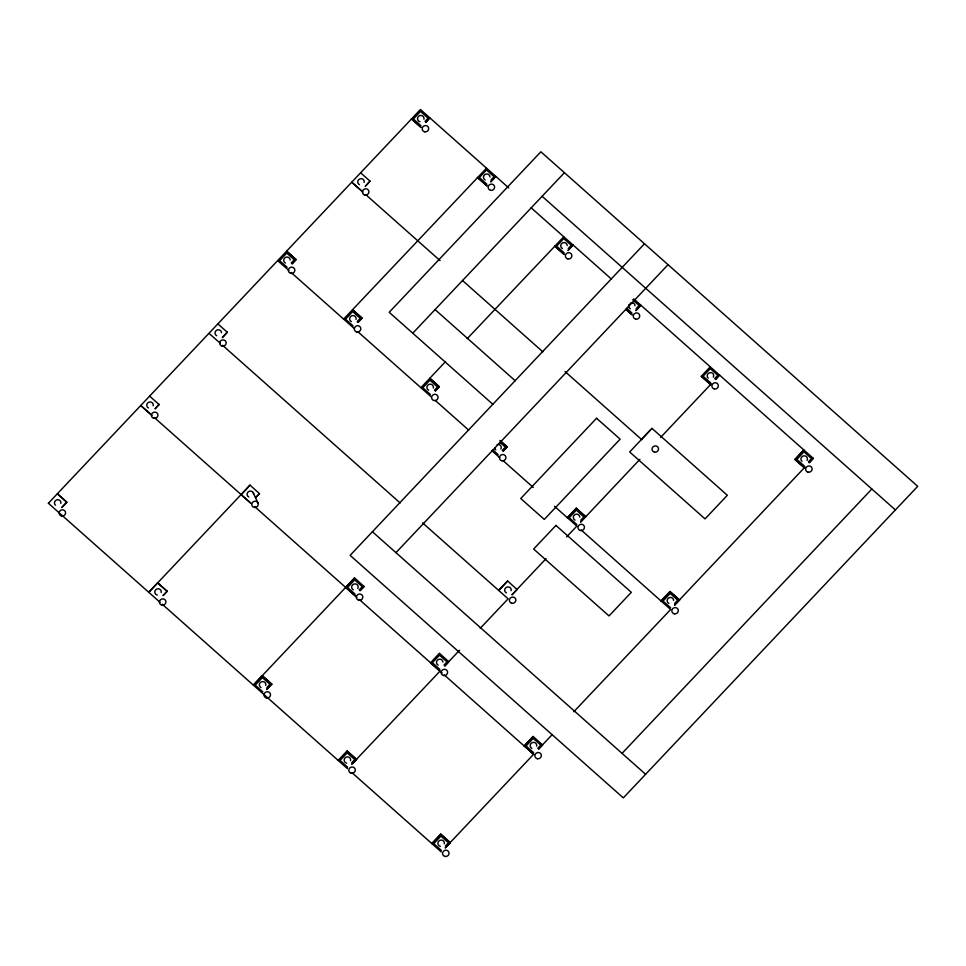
<?xml version="1.0" encoding="UTF-8"?>
<svg xmlns="http://www.w3.org/2000/svg" width="966" height="966" viewBox="0 0 966 966"><rect width="100%" height="100%" fill="white"/><g stroke="black" fill="none" stroke-linecap="round" stroke-linejoin="round"><path stroke-width="1.45" d="M48.3 503.346L420.427 109.496L508.768 187.923M291.225 263.006L294.28 259.769L286.745 253.08L279.609 260.627L287.144 267.316M425.04 121.378L428.095 118.142L420.56 111.452L413.424 119.011L420.959 125.701M61.824 507.367L66.775 502.127L57.356 493.759L66.859 502.296L61.896 507.536M155.128 408.618L159.088 404.416L155.212 408.787M222.385 337.436L227.336 332.195L222.458 337.605M292.07 263.682L296.031 259.492L286.612 251.124L296.115 259.661L292.155 263.851M366.126 185.315L370.087 181.113L365.208 186.535M425.885 122.066L429.846 117.864L425.958 122.235M357.166 321.545L360.221 318.309L352.687 311.62L345.55 319.178L353.085 325.868M490.982 179.93L494.037 176.693L486.502 169.992L479.365 177.551L486.9 184.24M358.012 322.233L361.984 318.031L352.566 309.663L362.057 318.2L358.096 322.403M490.837 181.656L495.8 176.404L490.921 181.825M255.543 497.852L259.504 493.662L250.001 485.125L148.764 592.279L157.687 582.836L167.19 591.361L163.218 595.563M250.508 502.936L241.162 494.737L250.001 485.125M163.145 595.394L167.106 591.192M255.459 497.683L259.504 493.662M412.76 333.198L564.41 172.697M445.58 361.562L420.898 387.692M467.17 338.704L563.709 236.803M434.422 390.131L437.477 386.895L429.942 380.206L422.806 387.752L430.341 394.442M568.237 248.504L571.292 245.267L563.758 238.578L556.621 246.137L564.156 252.826M435.268 390.807L439.24 386.617L429.81 378.249L439.313 386.786L435.352 390.976M568.093 250.23L573.043 244.99L568.177 250.411M644.491 243.782L350.103 555.353L623.312 797.892L917.7 486.321L540.863 151.783L389.201 312.284L492.829 404.283M266.809 689.458L271.772 684.206L262.269 675.681L253.346 685.111L354.582 577.97L364.085 586.507L360.125 590.697M345.743 587.582L354.582 577.97L345.659 587.413L355.09 595.78M266.882 687.55L269.937 684.314L262.402 677.625L255.266 685.184L262.8 691.873M359.195 589.852L362.25 586.616L354.715 579.926L347.579 587.473L355.114 594.162M266.737 689.289L271.688 684.037M360.04 590.528L364.085 586.507M395.951 552.661L668.037 264.684M502.272 450.361L505.339 447.125L499.953 442.343M636.087 308.746L639.154 305.51L632.694 299.774M503.129 451.05L507.09 446.847L500.811 441.269M635.942 310.472L640.905 305.232L636.026 310.641M503.201 451.219L507.09 446.847M507.609 581.001L498.685 590.443L507.609 581.001L517.112 589.538L512.161 594.778M576.231 508.225L567.38 517.836L576.231 508.225L585.722 516.762L576.304 508.394M352.59 763.671L356.563 759.481L347.06 750.944L338.136 760.387M351.66 764.408L439.953 671.213L430.534 662.857L439.373 653.233L448.876 661.77L444.915 665.972M701.292 376.293L710.71 384.661L701.292 376.293L710.215 366.851M580.832 520.106L583.887 516.87L576.352 510.181L569.216 517.728L576.75 524.417M351.672 762.826L354.727 759.59L347.192 752.9L340.056 760.447L347.591 767.137M443.986 665.115L447.041 661.879L439.506 655.19L432.37 662.748L439.904 669.438M714.743 378.563L717.798 375.327L710.264 368.638L703.127 376.185L710.662 382.874M580.687 521.833L585.65 516.581M444.831 665.803L459.526 650.251M480.211 628.359L508.128 598.811L422.661 522.944M512.077 594.609L546.056 558.662M566.571 536.963L576.823 526.108M580.771 522.002L639.915 459.333M660.599 437.441L711.278 383.804M715.42 379.421L719.549 375.05L715.673 379.421M440.798 834.165L431.874 843.596L440.798 834.165L450.301 842.69L445.338 847.943M538.654 749.181L542.614 744.991L533.123 736.454L524.2 745.897L533.703 754.434L444.348 675.005M670.054 591.518L661.142 600.961L670.054 591.518L679.557 600.055L674.606 605.308M794.958 459.345L803.869 449.902L795.03 459.514L804.449 467.882L795.03 459.514M524.272 746.066L533.123 736.454M445.411 846.035L448.465 842.799L440.931 836.109L433.794 843.668L441.329 850.358M537.724 748.336L540.779 745.1L533.244 738.41L526.108 745.957L533.643 752.647M674.666 603.4L677.721 600.164L670.187 593.474L663.05 601.033L670.585 607.723M808.482 461.784L811.537 458.548L804.002 451.846L796.865 459.405L804.4 466.095M445.398 847.617L533.618 754.265M538.569 749.012L552.154 734.643M573.768 711.761L670.633 609.498L581.278 530.068M674.522 605.127L805.016 467.025M809.158 462.642L813.3 458.258L809.411 462.629M622.056 753.371L871.839 489.013M542.107 196.291L895.397 509.927M531.155 207.799L611.454 279.089M633.708 298.844L813.372 458.439M626.632 308.275L632.005 313.056M626.753 310.026L632.066 314.844L625.775 309.265M370.171 181.282L360.741 172.926M362.926 192.113L351.745 182.188L361.163 190.556M366.271 195.096L440.085 260.615M462.473 280.49L542.771 351.781M565.05 371.56L641.75 439.639M435.062 309.591L515.132 380.689M499.845 440.52L507.174 447.017M670.138 591.699L679.557 600.055M492.817 449.902L498.202 454.684M288.87 270.492L277.773 260.735M291.104 272.472L353.713 328.054M358.193 332.026L430.884 396.567M435.328 400.504L468.655 430.087M491.887 450.711L499.808 457.751M503.165 460.722L533.292 487.468M554.496 506.293L576.726 526.023M227.421 332.364L218.002 323.996M220.248 343.256L209.079 333.439M222.494 345.248L400.165 502.984M372.405 531.747L645.614 774.285M159.173 404.597L149.754 396.229M152.024 415.501L140.746 405.503L150.177 413.859M154.282 417.505L251.208 503.552M254.577 506.546L356.865 597.362M359.111 599.343L442.114 673.024M157.772 583.005L167.19 591.361M262.341 675.85L271.772 684.206M356.563 759.481L347.06 750.944M440.882 834.334L450.301 842.69M160.006 602.253L48.517 503.371M162.264 604.257L347.555 768.743M352.022 772.715L441.305 851.964M650.36 430.015L641.436 439.458M486.453 168.217L343.642 319.106M253.092 492.467L258.115 503.322A3.272 3.127 -24.8 0 1 254.251 507.404A3.272 3.127 -24.8 0 1 252.657 502.223A3.272 3.127 -24.8 0 1 258.115 503.322M668.846 603.412A3.272 3.127 -24.8 0 1 668.689 597.966A3.272 3.127 -24.8 0 1 673.628 600.405M531.904 748.348A3.272 3.127 -24.8 0 1 530.467 744.375A3.272 3.127 -24.8 0 1 534.476 742.504A3.272 3.127 -24.8 0 1 536.601 746.163M345.164 762.379A3.272 3.127 -24.8 0 1 346.468 757.03A3.272 3.127 -24.8 0 1 350.549 760.653M346.637 763.104A3.272 3.127 -24.8 0 1 345.84 762.838M55.448 505.194A3.272 3.127 -24.8 0 1 56.765 499.845A3.272 3.127 -24.8 0 1 60.834 503.467M261.049 687.575A3.272 3.127 -24.8 0 1 259.625 683.59A3.272 3.127 -24.8 0 1 263.621 681.73A3.272 3.127 -24.8 0 1 265.747 685.377M248.793 497.019A3.272 3.127 -24.8 0 1 248.636 491.573A3.272 3.127 -24.8 0 1 253.575 494.012M351.346 321.557A3.272 3.127 -24.8 0 1 349.909 317.585A3.272 3.127 -24.8 0 1 353.918 315.725A3.272 3.127 -24.8 0 1 356.043 319.372M485.161 179.942A3.272 3.127 -24.8 0 1 485.004 174.484A3.272 3.127 -24.8 0 1 489.943 176.935M438.166 665.139A3.272 3.127 -24.8 0 1 438.009 659.681A3.272 3.127 -24.8 0 1 442.947 662.121M562.417 248.516A3.272 3.127 -24.8 0 1 562.26 243.07A3.272 3.127 -24.8 0 1 567.199 245.509M285.393 263.018A3.272 3.127 -24.8 0 1 285.248 257.572A3.272 3.127 -24.8 0 1 290.186 260.011M575.011 520.119A3.272 3.127 -24.8 0 1 574.855 514.661A3.272 3.127 -24.8 0 1 579.793 517.112M708.235 378.117A3.272 3.127 -24.8 0 1 707.921 373.878A3.272 3.127 -24.8 0 1 712.244 373.069A3.272 3.127 -24.8 0 1 713.319 377.163M418.532 120.931A3.272 3.127 -24.8 0 1 419.836 115.582A3.272 3.127 -24.8 0 1 423.917 119.204M420.005 121.668A3.272 3.127 -24.8 0 1 419.208 121.402M155.792 594.271A3.272 3.127 -24.8 0 1 157.096 588.91A3.272 3.127 -24.8 0 1 161.165 592.532M157.265 594.996A3.272 3.127 -24.8 0 1 156.468 594.73M497.067 444.565A3.272 3.127 -24.8 0 1 500.847 448.973M495.763 449.915A3.272 3.127 -24.8 0 1 494.749 447.753M148.462 407.954A3.272 3.127 -24.8 0 1 147.025 403.969A3.272 3.127 -24.8 0 1 151.022 402.11A3.272 3.127 -24.8 0 1 153.159 405.756M801.973 461.337A3.272 3.127 -24.8 0 1 801.659 457.099A3.272 3.127 -24.8 0 1 805.994 456.29A3.272 3.127 -24.8 0 1 807.057 460.384M359.449 184.651A3.272 3.127 -24.8 0 1 358.024 180.666A3.272 3.127 -24.8 0 1 362.021 178.807A3.272 3.127 -24.8 0 1 364.146 182.453M630.11 303.3A3.272 3.127 -24.8 0 1 635.048 305.751M630.267 308.758A3.272 3.127 -24.8 0 1 628.963 304.531M216.698 335.721A3.272 3.127 -24.8 0 1 216.553 330.275A3.272 3.127 -24.8 0 1 221.492 332.715M440.375 846.325A3.272 3.127 -24.8 0 1 437.972 842.606A3.272 3.127 -24.8 0 1 441.885 840.142A3.272 3.127 -24.8 0 1 444.288 843.861M353.375 589.864A3.272 3.127 -24.8 0 1 352.059 585.638A3.272 3.127 -24.8 0 1 356.466 584.225A3.272 3.127 -24.8 0 1 357.77 588.451M428.602 390.143A3.272 3.127 -24.8 0 1 427.165 386.159A3.272 3.127 -24.8 0 1 431.174 384.299A3.272 3.127 -24.8 0 1 433.299 387.958M506.401 592.895A3.272 3.127 -24.8 0 1 504.964 588.922A3.272 3.127 -24.8 0 1 508.961 587.05A3.272 3.127 -24.8 0 1 511.099 590.709M596.565 418.254L520.746 498.504L544.293 519.418L620.124 439.156L596.565 418.254M555.945 525.419L533.643 549.026L609.015 615.934L631.317 592.327L555.945 525.419M651.965 428.373L629.663 451.979L705.035 518.887L727.338 495.28L651.965 428.373M420.922 127.307L411.504 118.939L420.922 127.307M486.876 185.846L477.458 177.49L486.876 185.846M564.132 254.432L554.701 246.064L564.132 254.432M674.304 613.808A3.272 3.127 -24.8 0 0 678.168 609.715A3.272 3.127 -24.8 0 0 672.71 608.628A3.272 3.127 -24.8 0 0 674.304 613.808M537.374 758.733A3.272 3.127 -24.8 0 0 541.226 754.651A3.272 3.127 -24.8 0 0 535.768 753.552A3.272 3.127 -24.8 0 0 537.374 758.733M351.31 773.223A3.272 3.127 -24.8 0 0 355.174 769.141A3.272 3.127 -24.8 0 0 349.704 768.042A3.272 3.127 -24.8 0 0 351.31 773.223M61.607 516.037A3.272 3.127 -24.8 0 0 65.471 511.956A3.272 3.127 -24.8 0 0 60.001 510.857A3.272 3.127 -24.8 0 0 61.607 516.037M266.519 697.959A3.272 3.127 -24.8 0 0 270.383 693.866A3.272 3.127 -24.8 0 0 264.913 692.779A3.272 3.127 -24.8 0 0 266.519 697.959M356.816 331.954A3.272 3.127 -24.8 0 0 360.68 327.86A3.272 3.127 -24.8 0 0 355.21 326.774A3.272 3.127 -24.8 0 0 356.816 331.954M490.619 190.326A3.272 3.127 -24.8 0 0 494.483 186.233A3.272 3.127 -24.8 0 0 489.025 185.146A3.272 3.127 -24.8 0 0 490.619 190.326M443.623 675.524A3.272 3.127 -24.8 0 0 447.487 671.43A3.272 3.127 -24.8 0 0 442.03 670.344A3.272 3.127 -24.8 0 0 443.623 675.524M567.875 258.912A3.272 3.127 -24.8 0 0 571.739 254.819A3.272 3.127 -24.8 0 0 566.281 253.72A3.272 3.127 -24.8 0 0 567.875 258.912M290.863 273.402A3.272 3.127 -24.8 0 0 294.727 269.321A3.272 3.127 -24.8 0 0 289.257 268.222A3.272 3.127 -24.8 0 0 290.863 273.402M580.469 530.503A3.272 3.127 -24.8 0 0 584.333 526.41A3.272 3.127 -24.8 0 0 578.875 525.323A3.272 3.127 -24.8 0 0 580.469 530.503M714.381 388.96A3.272 3.127 -24.8 0 0 718.245 384.879A3.272 3.127 -24.8 0 0 712.787 383.78A3.272 3.127 -24.8 0 0 714.381 388.96M424.678 131.787A3.272 3.127 -24.8 0 0 428.542 127.693A3.272 3.127 -24.8 0 0 423.072 126.606A3.272 3.127 -24.8 0 0 424.678 131.787M161.938 605.114A3.272 3.127 -24.8 0 0 165.802 601.021A3.272 3.127 -24.8 0 0 160.332 599.934A3.272 3.127 -24.8 0 0 161.938 605.114M501.922 460.77A3.272 3.127 -24.8 0 0 505.786 456.676A3.272 3.127 -24.8 0 0 500.316 455.59A3.272 3.127 -24.8 0 0 501.922 460.77M153.92 418.338A3.272 3.127 -24.8 0 0 157.784 414.245A3.272 3.127 -24.8 0 0 152.326 413.158A3.272 3.127 -24.8 0 0 153.92 418.338M654.525 452.124A3.272 3.127 -24.8 0 0 658.389 448.043A3.272 3.127 -24.8 0 0 652.931 446.944A3.272 3.127 -24.8 0 0 654.525 452.124M808.119 472.181A3.272 3.127 -24.8 0 0 811.983 468.087A3.272 3.127 -24.8 0 0 806.525 467.001A3.272 3.127 -24.8 0 0 808.119 472.181M364.919 195.035A3.272 3.127 -24.8 0 0 368.783 190.942A3.272 3.127 -24.8 0 0 363.313 189.855A3.272 3.127 -24.8 0 0 364.919 195.035M635.737 319.142A3.272 3.127 -24.8 0 0 639.601 315.049A3.272 3.127 -24.8 0 0 634.131 313.962A3.272 3.127 -24.8 0 0 635.737 319.142M222.168 346.106A3.272 3.127 -24.8 0 0 226.032 342.024A3.272 3.127 -24.8 0 0 220.562 340.926A3.272 3.127 -24.8 0 0 222.168 346.106M445.048 856.444A3.272 3.127 -24.8 0 0 448.912 852.35A3.272 3.127 -24.8 0 0 443.454 851.263A3.272 3.127 -24.8 0 0 445.048 856.444M358.833 600.248A3.272 3.127 -24.8 0 0 362.697 596.167A3.272 3.127 -24.8 0 0 357.239 595.068A3.272 3.127 -24.8 0 0 358.833 600.248M434.06 400.528A3.272 3.127 -24.8 0 0 437.924 396.434A3.272 3.127 -24.8 0 0 432.466 395.348A3.272 3.127 -24.8 0 0 434.06 400.528M511.859 603.279A3.272 3.127 -24.8 0 0 515.723 599.198A3.272 3.127 -24.8 0 0 510.265 598.099A3.272 3.127 -24.8 0 0 511.859 603.279"/></g></svg>
